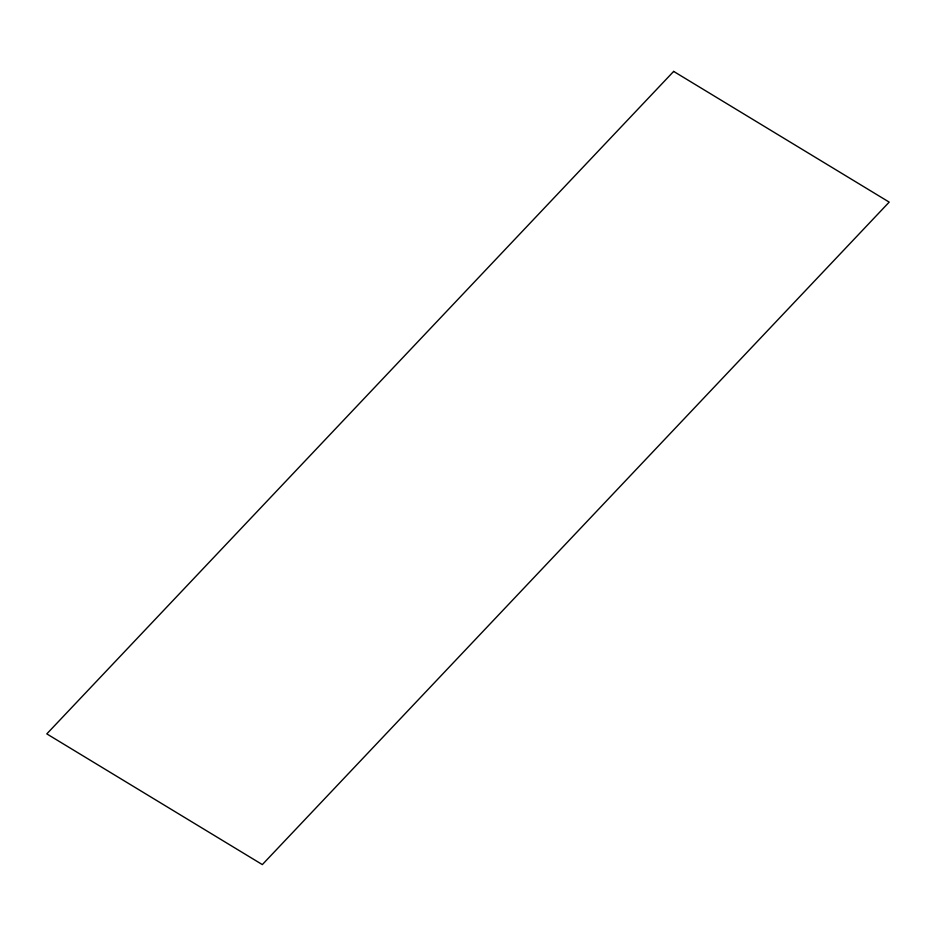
<?xml version="1.0" encoding="UTF-8"?>
<svg xmlns="http://www.w3.org/2000/svg" width="936" height="936" viewBox="0 0 936 936"><rect width="100%" height="100%" fill="white"/><g stroke="black" fill="none" stroke-linecap="round" stroke-linejoin="round"><path stroke-width="1.4" d="M673.663 71.405L46.8 733.882L262.337 864.595L889.2 202.117L673.663 71.405"/></g></svg>
